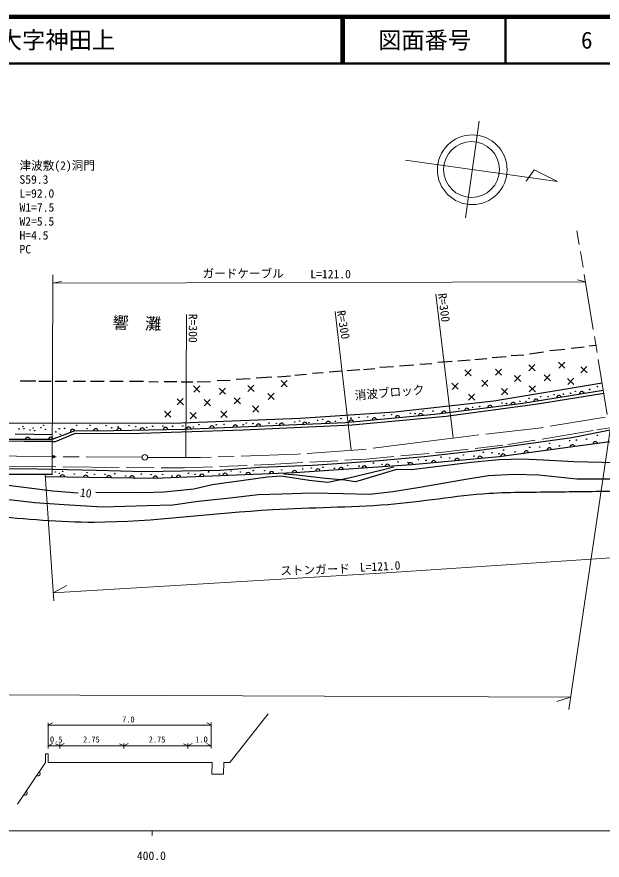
# Model space of a CAD drawing. Units: millimetres, scale not verified. Extents: x 40000 to 680000, y 20000 to 380000.
# Drawn here: x 438904 to 564809, y 198715 to 380000 of the extents above; entities that cross this region are included whole.
import ezdxf
from ezdxf.enums import TextEntityAlignment as Align

# ---------------------------------------------------------------- set-up
doc = ezdxf.new("R2010")
doc.units = ezdxf.units.MM
doc.header["$LTSCALE"] = 1000
doc.header["$PDMODE"] = 32
doc.header["$PDSIZE"] = 500
doc.linetypes.add('CHAIN', pattern=[18.5, 12, -1.5, 3.5, -1.5])
doc.linetypes.add('DASHED', pattern=[7.5, 6, -1.5])
for name, color, linetype, lineweight in [('M-BGD', 7, 'Continuous', 25), ('M-BMK', 2, 'CHAIN', 13), ('M-BMK-SRVR', 3, 'Continuous', 13), ('M-STR-HTXT', 7, 'Continuous', 13), ('M-TTL', 2, 'Continuous', 140), ('M-TTL-BAND', 7, 'Continuous', 13), ('M-TTL-LINE', 7, 'Continuous', 50), ('M-TTL-TXT', 7, 'Continuous', 50)]:
    doc.layers.add(name, color=color, linetype=linetype, lineweight=lineweight)
doc.layers.add('M-OTRS', color=6, linetype='Continuous')
doc.styles.add('ＭＳ ゴシック', font='')
doc.styles.get('ＭＳ ゴシック').set_extended_font_data('MS Gothic')

msp = doc.modelspace()

# ---------------------------------------------------------------- linework, layer by layer
at = {"layer": 'M-BGD'}
for p, q in [((553526, 308249), (556786, 308527)), ((558137, 308746), (560920, 309064)), ((562033, 309262), (563603, 309402)), ((537387, 306321), (540010, 306559)), ((541183, 306778), (544184, 307016)), ((545258, 307215), (547961, 307334)), ((549173, 307573), (552194, 307970)), ((517014, 304691), (519916, 304830)), ((521228, 304989), (524328, 305208)), ((525600, 305327), (528184, 305486)), ((529456, 305744), (532517, 305983)), ((533750, 306062), (536433, 306241)), ((549037, 305219), (550388, 303918)), ((550363, 305244), (549062, 303893)), ((555437, 305775), (556788, 304475)), ((556763, 305800), (555462, 304449)), ((560207, 304781), (561558, 303481)), ((561533, 304807), (560232, 303456)), ((494972, 302604), (497774, 302843)), ((498689, 302962), (501213, 303200)), ((502485, 303399), (504771, 303518)), ((506082, 303717), (508786, 303936)), ((509958, 303975), (512661, 304174)), ((513476, 304214), (515921, 304373)), ((535283, 304145), (536634, 302845)), ((536609, 304171), (535308, 302820)), ((541842, 304265), (543193, 302964)), ((543168, 304290), (541867, 302939)), ((545936, 302913), (547287, 301613)), ((547262, 302938), (545962, 301587)), ((552336, 303072), (553687, 301772)), ((553662, 303097), (552362, 301746)), ((439638, 301769), (442997, 301749)), ((443653, 301690), (446256, 301690)), ((447171, 301710), (449655, 301710)), ((451027, 301670), (453670, 301670)), ((454743, 301690), (457685, 301690)), ((458877, 301690), (461759, 301690)), ((463151, 301690), (466132, 301650)), ((467265, 301590), (469312, 301570)), ((470624, 301610), (473347, 301610)), ((474261, 301570), (476766, 301531)), ((477660, 301531), (480562, 301610)), ((481993, 301809), (484776, 301908)), ((486087, 302107), (489069, 302226)), ((490400, 302365), (493740, 302584)), ((495730, 301800), (497081, 300500)), ((497056, 301825), (495755, 300474)), ((532500, 301243), (533851, 299943)), ((533826, 301269), (532525, 299918)), ((538900, 301880), (540251, 300579)), ((540226, 301905), (538925, 300554)), ((564807, 301248), (541541, 297377)), ((557385, 302277), (558736, 300977)), ((558710, 302302), (557410, 300951)), ((476927, 300647), (478279, 299347)), ((478253, 300673), (476953, 299321)), ((482453, 300170), (483804, 298870)), ((483779, 300196), (482478, 298844)), ((488575, 300766), (489926, 299466)), ((489900, 300792), (488600, 299441)), ((543154, 300091), (544505, 298790)), ((544479, 300116), (543179, 298765)), ((565062, 299701), (547742, 296860)), ((549116, 300687), (550467, 299386)), ((550442, 300712), (549142, 299361)), ((473390, 297904), (474741, 296604)), ((474715, 297930), (473415, 296579)), ((479193, 297706), (480544, 296405)), ((480519, 297731), (479219, 296380)), ((485633, 298103), (486984, 296803)), ((486959, 298128), (485658, 296777)), ((492908, 299057), (494259, 297757)), ((494233, 299082), (492933, 297731)), ((541541, 297377), (520194, 294992)), ((536038, 298898), (537389, 297598)), ((537364, 298923), (536063, 297572)), ((550887, 296830), (565161, 299102)), ((489608, 296354), (490959, 295054)), ((490934, 296379), (489634, 295028)), ((547742, 296860), (528781, 294495)), ((531290, 294187), (550887, 296830)), ((470686, 295241), (472038, 293941)), ((472012, 295266), (470712, 293915)), ((476172, 294923), (477523, 293623)), ((477498, 294948), (476198, 293597)), ((482771, 295201), (484122, 293901)), ((484097, 295227), (482796, 293875)), ((520194, 294992), (499881, 293680)), ((528781, 294495), (509521, 292706)), ((511017, 292318), (531290, 294187)), ((472532, 292567), (426142, 292646)), ((499881, 293680), (472532, 292567)), ((509521, 292706), (474897, 291315)), ((487603, 291205), (511017, 292318)), ((438530, 290331), (446540, 290251)), ((451364, 290997), (446515, 289128)), ((447235, 288701), (451528, 290470)), ((455936, 290957), (451364, 290997)), ((451528, 290470), (463295, 290410)), ((474897, 291315), (455936, 290957)), ((463295, 290410), (487603, 291205)), ((558310, 289605), (566546, 291210)), ((440517, 288721), (426863, 288939)), ((446515, 289128), (436776, 289128)), ((446420, 288681), (440517, 288721)), ((446420, 288681), (447235, 288701)), ((566979, 288677), (542639, 285421)), ((545908, 287856), (558310, 289605)), ((526529, 285471), (537361, 286723)), ((537361, 286723), (545908, 287856)), ((509873, 284139), (516949, 284636)), ((516949, 284636), (526529, 285471)), ((542639, 285421), (523876, 283672)), ((542590, 284802), (536659, 284188)), ((547618, 284930), (542590, 284802)), ((552170, 284733), (547618, 284930)), ((558750, 284339), (552170, 284733)), ((427110, 282688), (440089, 282887)), ((440089, 282887), (456129, 282569)), ((482623, 282569), (491190, 283165)), ((491190, 283165), (502499, 283642)), ((523876, 283672), (498674, 281963)), ((502499, 283642), (509873, 284139)), ((517175, 282578), (520002, 283250)), ((528446, 283192), (523767, 282624)), ((536659, 284188), (528446, 283192)), ((567797, 284154), (558750, 284339)), ((446535, 281640), (433876, 281640)), ((468423, 280770), (445043, 281086)), ((456129, 282569), (466325, 282271)), ((466325, 282271), (482623, 282569)), ((498674, 281963), (468423, 280770)), ((487138, 280331), (492814, 281130)), ((492814, 281130), (495757, 281362)), ((495757, 281362), (501815, 280435)), ((499104, 281454), (496313, 281698)), ((505267, 280783), (499104, 281454)), ((510329, 280875), (517175, 282578)), ((520546, 282694), (512773, 280342)), ((523767, 282624), (520546, 282694)), ((534644, 280493), (540274, 281397)), ((540274, 281397), (545927, 281698)), ((545927, 281698), (551163, 281512)), ((551163, 281512), (559364, 280655)), ((446641, 278002), (429265, 280273)), ((476991, 278547), (480906, 279462)), ((480906, 279462), (487138, 280331)), ((501815, 280435), (505765, 279937)), ((509437, 280435), (505267, 280783)), ((505765, 279937), (510329, 280875)), ((511708, 280053), (509437, 280435)), ((512773, 280342), (511708, 280053)), ((525585, 278918), (534644, 280493)), ((559364, 280655), (568330, 280702)), ((426357, 277458), (442806, 275581)), ((452108, 277585), (446641, 278002)), ((455908, 277794), (466171, 277713)), ((466171, 277713), (470503, 277910)), ((470503, 277910), (476991, 278547)), ((490833, 277319), (495930, 277458)), ((495930, 277458), (502533, 277667)), ((502533, 277667), (509113, 277528)), ((509113, 277528), (514743, 277389)), ((514743, 277389), (519793, 277991)), ((519793, 277991), (525585, 278918)), ((442806, 275581), (449085, 275141)), ((472461, 275072), (477929, 275906)), ((477929, 275906), (484787, 276578)), ((484787, 276578), (490833, 277319)), ((449085, 275141), (457333, 274678)), ((457333, 274678), (466901, 274956)), ((466901, 274956), (472461, 275072))]:
    msp.add_line(p, q, dxfattribs=at)
at = {"layer": 'M-BGD', "linetype": 'DASHED', "lineweight": 13}
for p, q in [((557007, 290044), (563702, 291249)), ((563702, 291249), (566472, 291641)), ((544496, 288052), (557007, 290044)), ((530016, 286360), (544496, 288052)), ((494453, 283835), (514053, 284924)), ((514053, 284924), (530016, 286360)), ((420965, 283233), (441306, 283325)), ((441306, 283325), (454929, 283163)), ((454929, 283163), (474992, 283024)), ((474992, 283024), (494453, 283835))]:
    msp.add_line(p, q, dxfattribs=at)
at = {"layer": 'M-BGD'}
for centre in [(558003, 299096), (559036, 299493), (562097, 299891), (563807, 300487), (547111, 297347), (548423, 297347), (549099, 297983), (551603, 298341), (553193, 298341), (554465, 298778), (556492, 298897), (533993, 295757), (536935, 296075), (538445, 296234), (543295, 296989), (544209, 296870), (508631, 293650), (510778, 293729), (512487, 293888), (514356, 293968), (517854, 294286), (519523, 294485), (523538, 294763), (524572, 294723), (526281, 295280), (528428, 295240), (440239, 291901), (444691, 292199), (451787, 292179), (454609, 292179), (458068, 292120), (460651, 291861), (463036, 292100), (464468, 291901), (468085, 292000), (470311, 292060), (472398, 292000), (474604, 292060), (476870, 291821), (478063, 292318), (481799, 292298), (483489, 292398), (487603, 292298), (488259, 292696), (489670, 292577), (493148, 292656), (494718, 292616), (498694, 292895), (499767, 293133), (501754, 292775), (503583, 293252), (504696, 293491), (507439, 293054), (439364, 291424), (440418, 291464), (441710, 291185), (442366, 291623), (442723, 291066), (444075, 291702), (445029, 291325), (447275, 290788), (448010, 291444), (448229, 290251), (449163, 291523), (454013, 291464), (459300, 291662), (466813, 291742), (563797, 290043), (553501, 288333), (557794, 288890), (559285, 289009), (561471, 289228), (539230, 286405), (543603, 286862), (546068, 286485), (549248, 287479), (551394, 287538), (555628, 287777), (525297, 284795), (526947, 284636), (530127, 285352), (532015, 285153), (534957, 285829), (537263, 285570), (541099, 286286), (542589, 286067), (500353, 282788), (502222, 283006), (504726, 283185), (507230, 282967), (510053, 283603), (512537, 283424), (515618, 284060), (517446, 283821), (520885, 284338), (523071, 284159), (447186, 282172), (448050, 281864), (448726, 282281), (451280, 281715), (453983, 282013), (455643, 281635), (457869, 281665), (459976, 281764), (462301, 281297), (465670, 281695), (467777, 281595), (470261, 281655), (472309, 281267), (475797, 281903), (477258, 281655), (480140, 282192), (482445, 281695), (484969, 282370), (486997, 282172), (489740, 282470), (492224, 282450), (495861, 282589)]:
    msp.add_circle(centre, 51.7, dxfattribs=at)
for centre, radius, start, end in [((560455, 298946), 500, 9.31709, 189.31709), ((550587, 297327), 500, 9.31709, 189.31709), ((555521, 298136), 500, 9.31709, 189.31709), ((535718, 295360), 500, 7.11023, 187.11023), ((540680, 295979), 500, 7.11023, 187.11023), ((545641, 296598), 500, 7.11023, 187.11023), ((515828, 293292), 500, 5.30637, 185.30637), ((520806, 293754), 500, 5.30637, 185.30637), ((525785, 294216), 500, 5.30637, 185.30637), ((530757, 294741), 500, 7.11023, 187.11023), ((480878, 291555), 500, 2.30112, 182.30112), ((485874, 291756), 500, 2.30112, 182.30112), ((490870, 291956), 500, 2.30112, 182.30112), ((495866, 292157), 500, 2.30112, 182.30112), ((500862, 292358), 500, 2.30112, 182.30112), ((505858, 292559), 500, 2.30112, 182.30112), ((510849, 292829), 500, 5.30637, 185.30637), ((450916, 290829), 499, 19.61564, 201.60227), ((455886, 290957), 500, 0.92258, 179.50287), ((460885, 291050), 500, 1.08092, 181.08092), ((465884, 291145), 500, 1.08092, 181.08092), ((470883, 291239), 500, 1.08092, 181.08092), ((475882, 291354), 500, 2.30112, 182.30112), ((441234, 289128), 500, 0, 180), ((446229, 289135), 495, 8.30347, 180.83006), ((563353, 288192), 500, 7.61855, 187.61855), ((548485, 286203), 500, 7.61855, 187.61855), ((553441, 286866), 500, 7.61855, 187.61855), ((558397, 287529), 500, 7.61855, 187.61855), ((533576, 284577), 500, 5.32574, 185.32574), ((538555, 285041), 500, 5.32574, 185.32574), ((543529, 285540), 500, 7.61855, 187.61855), ((508653, 282640), 500, 3.88005, 183.88005), ((513642, 282978), 500, 3.88005, 183.88005), ((518630, 283317), 500, 3.88005, 183.88005), ((523619, 283655), 500, 4.57606, 183.88406), ((528598, 284112), 500, 5.32574, 185.32574), ((448702, 281037), 500, 359.22578, 179.22578), ((453701, 280969), 500, 359.22578, 179.22578), ((458701, 280902), 500, 359.22578, 179.22578), ((463700, 280834), 500, 359.22578, 179.22578), ((468700, 280782), 500, 2.23922, 180.92353), ((473696, 280978), 500, 2.25753, 182.25753), ((478692, 281175), 500, 2.25753, 182.25753), ((483688, 281372), 500, 2.25753, 182.25753), ((488684, 281569), 500, 2.25753, 182.25753), ((493680, 281766), 500, 2.25753, 182.25753), ((498676, 281963), 500, 3.87999, 182.26571), ((503665, 282302), 500, 3.88005, 183.88005)]:
    msp.add_arc(centre, radius, start, end, dxfattribs=at)
msp.add_open_spline([(288938, 253600), (291214, 255188), (293161, 257409), (295766, 258365), (298412, 259335), (301370, 258987), (304183, 259159), (313698, 259739), (323244, 259584), (332769, 259953), (339177, 260200), (345625, 260078), (351984, 260905), (358048, 261695), (363963, 263375), (369930, 264717), (381555, 267331), (393025, 270637), (404709, 272975), (407286, 273490), (409864, 274132), (412490, 274245), (419491, 274547), (426461, 273123), (433453, 272657), (440807, 272167), (448157, 271340), (455527, 271387), (468369, 271468), (481138, 273349), (493958, 274086), (502211, 274561), (510491, 274563), (518732, 275198), (526006, 275759), (533209, 277104), (540489, 277580), (545403, 277901), (550335, 277815), (555258, 277898), (559652, 277972), (564046, 278004), (568439, 278057)], degree=3, knots=[0, 0, 0, 0, 1, 1, 1, 2, 2, 2, 3, 3, 3, 4, 4, 4, 5, 5, 5, 6, 6, 6, 7, 7, 7, 8, 8, 8, 9, 9, 9, 10, 10, 10, 11, 11, 11, 12, 12, 12, 13, 13, 13, 14, 14, 14, 14], dxfattribs=at)
at = {"layer": 'M-BMK'}
for p, q in [((565916, 294537), (559393, 334001)), ((565477, 293930), (551673, 291682)), ((551673, 291682), (536150, 289875)), ((527439, 288809), (513353, 287002)), ((536150, 289875), (527439, 288809)), ((513353, 287002), (499174, 285983)), ((446724, 285430), (413847, 285890)), ((465831, 285309), (446724, 285430)), ((478416, 285288), (467031, 285304)), ((499174, 285983), (478416, 285288))]:
    msp.add_line(p, q, dxfattribs=at)
at = {"layer": 'M-BMK-SRVR'}
for p, q in [((538336, 357582), (535413, 336786)), ((522516, 349202), (555224, 344605)), ((550156, 347141), (548450, 344673)), ((555224, 344605), (550156, 347141))]:
    msp.add_line(p, q, dxfattribs=at)
for centre, radius in [((536869, 347142), 7500), ((536714, 347173), 6000), ((466431, 285305), 600)]:
    msp.add_circle(centre, radius, dxfattribs=at)
at = {"layer": 'M-OTRS'}
msp.add_point((446724, 285430), dxfattribs=at)
at = {"layer": 'M-STR-HTXT'}
for p, q in [((446610, 324547), (446535, 281640)), ((446607, 322716), (448501, 323124)), ((561214, 323040), (446607, 322716)), ((561214, 323040), (559530, 323445)), ((529001, 320417), (532748, 289471)), ((475431, 316004), (475262, 285292)), ((507397, 316641), (510836, 286821)), ((557612, 231082), (566547, 291201)), ((446862, 254438), (445006, 281634)), ((518322, 260471), (571068, 264000)), ((446682, 256155), (518322, 260471)), ((446682, 256155), (449683, 257732)), ((377273, 234510), (487460, 234047)), ((487460, 234047), (558011, 233769)), ((558011, 233769), (555036, 232850)), ((492944, 230180), (484699, 219684)), ((445673, 228266), (445673, 222741)), ((445673, 227730), (446586, 228239)), ((445673, 227730), (480673, 227730)), ((480673, 227730), (479752, 228202)), ((480673, 228288), (480673, 222763)), ((445673, 223277), (446586, 223786)), ((445673, 223277), (480673, 223277)), ((448173, 223277), (447252, 223749)), ((448173, 223813), (448173, 222741)), ((448173, 223277), (449086, 223786)), ((461923, 223277), (461002, 223749)), ((461923, 223813), (461923, 222741)), ((461923, 223277), (462836, 223786)), ((475673, 223277), (474752, 223749)), ((475673, 223813), (475673, 222741)), ((475673, 223277), (476586, 223786)), ((480673, 223299), (479752, 223770)), ((480673, 223835), (480673, 222763)), ((445066, 221585), (445041, 219685)), ((445637, 221585), (445058, 221584)), ((445637, 221585), (445612, 219685)), ((439029, 210765), (445041, 219685)), ((480893, 219684), (445612, 219685)), ((480851, 217229), (480893, 219684)), ((483417, 219684), (483350, 217223)), ((484699, 219684), (483417, 219684)), ((480851, 217223), (483350, 217223))]:
    msp.add_line(p, q, dxfattribs=at)
for centre in [(443432, 217298), (440638, 213152)]:
    msp.add_arc(centre, 500, 236.01901, 56.01901, dxfattribs=at)
at = {"layer": 'M-TTL'}
msp.add_line((680000, 380000), (40000, 380000), dxfattribs=at)
at = {"layer": 'M-TTL-BAND'}
for p, q in [((40000, 205000), (579000, 205000)), ((468000, 205000), (468000, 204000))]:
    msp.add_line(p, q, dxfattribs=at)
at = {"layer": 'M-TTL-LINE'}
for p, q in [((508747, 380000), (508747, 370000)), ((509247, 380000), (509247, 370000)), ((543997, 380000), (543997, 370000)), ((40000, 370000), (680000, 370000))]:
    msp.add_line(p, q, dxfattribs=at)

# ---------------------------------------------------------------- texts
at = {"layer": 'M-BGD', "style": 'ＭＳ ゴシック'}
for s, height, rotation, p in [('響\u3000灘', 2566, 358.235, (464745, 314150)), ('消波ブロック', 1833, 4.963, (519080, 299245)), ('10', 1833, 353.327, (453744, 277654))]:
    msp.add_text(s, height=height, rotation=rotation, dxfattribs=at).set_placement(p, align=Align.MIDDLE_CENTER)
at = {"layer": 'M-STR-HTXT', "style": 'ＭＳ ゴシック'}
for s, p in [('津波敷(2)洞門', (439465, 346572)), ('S59.3', (439465, 343572)), ('L=92.0', (439465, 340572)), ('W2=5.5', (439465, 334572)), ('H=4.5', (439465, 331572)), ('PC', (439465, 328586)), ('ガードケーブル', (478831, 323355))]:
    msp.add_text(s, height=1833, dxfattribs=at).set_placement(p, align=Align.BOTTOM_LEFT)
for s, height, p in [('W1=7.5', 1833, (443215, 337572)), ('7.0', 1320, (462898, 227914)), ('0.5', 1320, (447371, 223609)), ('2.75', 1320, (454943, 223609)), ('2.75', 1320, (469070, 223609)), ('1.0', 1320, (478622, 223609))]:
    msp.add_text(s, height=height, dxfattribs=at).set_placement(p, align=Align.BOTTOM_CENTER)
msp.add_text('L=121.0', height=1833, dxfattribs=at).set_placement((506394, 324697), align=Align.MIDDLE_CENTER)
for s, rotation, p in [('R=300', 277.136, (530798, 317493)), ('R=300', 269.869, (476807, 313057)), ('R=300', 279.172, (509142, 313822)), ('L=121.0', 3.247, (517048, 261875)), ('ストンガード', 1.9, (503054, 261160))]:
    msp.add_text(s, height=1833, rotation=rotation, dxfattribs=at).set_placement(p, align=Align.MIDDLE_CENTER)
at = {"layer": 'M-TTL-BAND', "style": 'ＭＳ ゴシック'}
msp.add_text('400.0', height=1833, dxfattribs=at).set_placement((467844, 198195), align=Align.BOTTOM_CENTER)
at = {"layer": 'M-TTL-TXT', "style": 'ＭＳ ゴシック'}
msp.add_text('下関市豊北町大字神田上', height=3666, dxfattribs=at).set_placement((405024, 375000), align=Align.MIDDLE_LEFT)
for s, p in [('図面番号', (526622, 375000)), ('6', (561497, 375000))]:
    msp.add_text(s, height=3666, dxfattribs=at).set_placement(p, align=Align.MIDDLE_CENTER)

doc.saveas('drawing.dxf')
